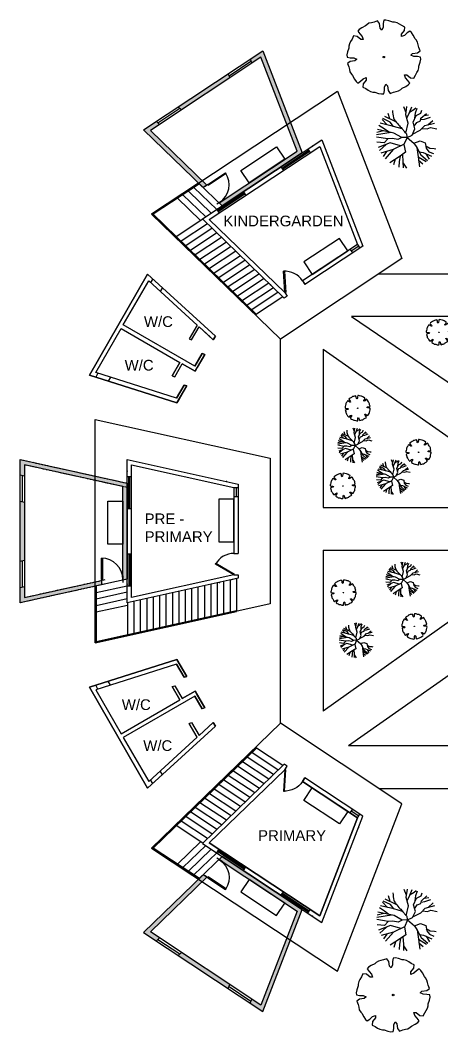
# Model space of a CAD drawing. Header units: millimetres. Extents: x -2023021 to 4454414, y -304659 to 993992.
# Drawn here: x 2041490 to 2061217, y 59814 to 107138 of the extents above; entities that cross this region are included whole.
import ezdxf

# ---------------------------------------------------------------- set-up
doc = ezdxf.new("R2010")
doc.units = ezdxf.units.MM
doc.header["$LTSCALE"] = 10
doc.header["$MEASUREMENT"] = 0
doc.linetypes.add('ACAD_ISO02W100', pattern=[15, 12, -3])
doc.layers.add('First Floor', color=7, linetype='Continuous')
doc.styles.get("Standard").update_dxf_attribs({"font": 'arial.ttf'})

# ---------------------------------------------------------------- blocks, each defined once
blk = doc.blocks.new('*U27')
at = {"transparency": 33554687}
for p, q in [((0, 0), (0, -6)), ((40, 0), (40, -6))]:
    blk.add_line(p, q, dxfattribs=at)
blk.add_lwpolyline([(0, 0), (0, 40), (1.75, 40), (1.75, 0)], close=True, dxfattribs=at)
blk.add_arc((0, 0), 40, 0, 90, dxfattribs=at)
blk = doc.blocks.new('*U18')
for p, q in [((0, 0), (0, -6)), ((40, 0), (40, -6))]:
    blk.add_line(p, q)
blk.add_lwpolyline([(0, 0), (20, 34.6), (21.5, 33.8), (1.5, -0.9)], close=True)
blk.add_arc((0, 0), 40, 0, 60)
blk = doc.blocks.new('mb-cay7')
for p, q in [((-302, 509), (-359, 480)), ((-281, 528), (-302, 509)), ((-244, 552), (-281, 528)), ((-206, 561), (-244, 552)), ((-161, 571), (-206, 561)), ((-109, 590), (-161, 571)), ((-75, 547), (-109, 590)), ((-67, 471), (-75, 547)), ((-19, 489), (-39, 443)), ((-16, 547), (-19, 489)), ((-7, 599), (-16, 547)), ((28, 601), (-7, 599)), ((76, 591), (28, 601)), ((138, 572), (76, 591)), ((166, 570), (138, 572)), ((209, 560), (166, 570)), ((242, 540), (209, 560)), ((281, 515), (242, 540)), ((331, 492), (281, 515)), ((325, 438), (331, 492)), ((-490, 348), (-513, 297)), ((-435, 342), (-490, 348)), ((-376, 294), (-435, 342)), ((-400, 452), (-424, 426)), ((-424, 426), (-393, 384)), ((-359, 480), (-400, 452)), ((-393, 384), (-354, 341)), ((-354, 341), (-336, 293)), ((-39, 443), (-67, 471)), ((276, 339), (277, 379)), ((324, 357), (276, 339)), ((277, 379), (325, 438)), ((367, 396), (324, 357)), ((410, 427), (367, 396)), ((436, 403), (410, 426)), ((463, 362), (436, 403)), ((493, 305), (463, 362)), ((-568, 183), (-569, 155)), ((-558, 225), (-568, 183)), ((-538, 259), (-558, 225)), ((-513, 297), (-538, 259)), ((-336, 293), (-376, 294)), ((512, 284), (493, 305)), ((535, 247), (512, 284)), ((545, 209), (535, 247)), ((554, 164), (545, 209)), ((573, 112), (554, 164)), ((-588, 93), (-598, 45)), ((-598, 45), (-596, 10)), ((-596, 10), (-545, 1)), ((-569, 155), (-588, 93)), ((-545, 1), (-486, -1)), ((426, 43), (455, 70)), ((472, 22), (426, 43)), ((455, 70), (531, 78)), ((531, 19), (472, 22)), ((531, 78), (573, 112)), ((583, 10), (531, 19)), ((584, -25), (582, 10)), ((-545, -58), (-587, -92)), ((-587, -92), (-568, -144)), ((-568, -144), (-558, -189)), ((-469, -50), (-545, -58)), ((-486, -1), (-440, -22)), ((-440, -22), (-469, -50)), ((554, -163), (555, -134)), ((555, -134), (574, -73)), ((574, -73), (584, -25)), ((-558, -189), (-549, -227)), ((-549, -227), (-526, -264)), ((-526, -264), (-507, -285)), ((-507, -285), (-477, -342)), ((-338, -337), (-290, -319)), ((-290, -319), (-291, -359)), ((340, -320), (322, -273)), ((322, -273), (362, -274)), ((380, -364), (340, -320)), ((362, -274), (421, -322)), ((421, -322), (476, -327)), ((476, -327), (499, -277)), ((499, -277), (524, -239)), ((524, -239), (544, -205)), ((544, -205), (554, -163)), ((-477, -342), (-450, -383)), ((-450, -383), (-424, -406)), ((-424, -406), (-381, -376)), ((-381, -376), (-338, -337)), ((-339, -418), (-345, -472)), ((-345, -472), (-294, -495)), ((-291, -359), (-339, -418)), ((2, -527), (5, -469)), ((5, -469), (26, -423)), ((26, -423), (53, -451)), ((53, -451), (61, -527)), ((288, -489), (345, -459)), ((345, -459), (386, -432)), ((410, -406), (380, -364)), ((386, -432), (410, -406)), ((-294, -495), (-256, -520)), ((-256, -520), (-222, -540)), ((-222, -540), (-180, -550)), ((-180, -550), (-152, -551)), ((-152, -551), (-90, -571)), ((-90, -571), (-42, -580)), ((-42, -580), (-7, -578)), ((-7, -579), (2, -527)), ((61, -527), (95, -570)), ((95, -570), (147, -550)), ((147, -550), (192, -541)), ((192, -541), (230, -531)), ((230, -531), (267, -508)), ((267, -508), (288, -489))]:
    blk.add_line(p, q)
blk.add_ellipse((-7, 10), major_axis=(-12.3, 0), ratio=0.999017)
blk = doc.blocks.new('mb-cay3')
for p, q in [((-456, 451), (-504, 599)), ((-31, 616), (-85, 772)), ((-39, 560), (-5, 777)), ((27, 338), (-39, 560)), ((-13, 473), (59, 618)), ((59, 618), (123, 768)), ((65, 634), (172, 698)), ((161, 366), (238, 540)), ((172, 698), (230, 744)), ((205, 466), (217, 614)), ((217, 614), (265, 733)), ((238, 540), (358, 604)), ((358, 604), (389, 679)), ((365, 469), (512, 598)), ((444, 539), (559, 556)), ((-610, 194), (-745, 282)), ((-363, 255), (-718, 340)), ((-529, 295), (-660, 435)), ((-448, 370), (-640, 462)), ((-297, 377), (-594, 516)), ((-363, 255), (-448, 370)), ((-33, 77), (27, 338)), ((206, 186), (161, 366)), ((187, 260), (256, 361)), ((256, 361), (349, 398)), ((347, 154), (470, 275)), ((349, 398), (365, 469)), ((357, 434), (461, 448)), ((461, 448), (612, 502)), ((470, 275), (721, 344)), ((548, 297), (680, 413)), ((-426, 94), (-808, 31)), ((-623, 138), (-801, 89)), ((-355, 78), (-783, 174)), ((-496, 110), (-610, 194)), ((-130, 186), (-363, 255)), ((-143, -40), (-355, 78)), ((2, -36), (133, 27)), ((133, 27), (206, 186)), ((142, 47), (347, 154)), ((396, 203), (525, 189)), ((525, 189), (618, 226)), ((618, 226), (784, 188)), ((-514, -76), (-810, -27)), ((-610, -183), (-801, -161)), ((-451, -182), (-765, -306)), ((-552, -222), (-734, -380)), ((-511, -73), (-610, -183)), ((-387, -63), (-511, -73)), ((-173, -262), (-451, -182)), ((-245, -95), (-387, -63)), ((-79, -216), (-367, -355)), ((-143, -40), (-245, -95)), ((2, -36), (-143, -40)), ((2, -36), (-84, -227)), ((-84, -227), (-44, -427)), ((2, -36), (180, -191)), ((180, -191), (342, -131)), ((180, -191), (255, -303)), ((342, -131), (479, -183)), ((479, -183), (506, -322)), ((493, -257), (596, -322)), ((-367, -355), (-697, -450)), ((-550, -408), (-637, -538)), ((-367, -355), (-585, -598)), ((-188, -528), (-460, -705)), ((-188, -528), (-211, -677)), ((-44, -427), (-188, -528)), ((-126, -485), (-111, -678)), ((253, -300), (289, -547)), ((255, -303), (360, -497)), ((318, -419), (422, -436)), ((360, -497), (537, -649)), ((422, -436), (645, -534)), ((491, -467), (578, -611)), ((506, -322), (576, -413)), ((576, -413), (696, -460)), ((596, -322), (716, -333)), ((716, -333), (757, -339)), ((-318, -612), (-361, -764)), ((-211, -677), (-217, -819)), ((-111, -678), (-109, -842)), ((-110, -716), (-17, -849)), ((289, -547), (498, -675)), ((289, -547), (328, -810)), ((302, -637), (416, -737))]:
    blk.add_line(p, q)
for centre, radius, start, end in [((455, 700), 842, 181.5686, 195.0038), ((-141, 541), 225, 195.0038, 221.1659), ((62234, 55080), 83082, 221.1659, 221.28126), ((29144, 26029), 39048, 221.2813, 221.4495), ((15672, 14131), 21075, 221.4495, 221.7043), ((-7857, -6835), 10440, 41.3423, 41.7043), ((-61, 24), 56.4, 12.2823, 41.3423), ((-371, -43), 373, 1.0907, 12.2823)]:
    blk.add_arc(centre, radius, start, end)

msp = doc.modelspace()

# ---------------------------------------------------------------- hatches: boundary and pattern name
at = {"layer": 'First Floor', "ltscale": 10, "transparency": 33554687}
h = msp.add_hatch(color=256, dxfattribs=at)
h.dxf.hatch_style = 1
h.paths.add_polyline_path([(2052957, 105406, -0.31031), (2052825, 105214), (2053579, 103256, -0.404136), (2053838, 103135), (2052956, 105431, -0.030901)])
h.paths.add_polyline_path([(2053838, 103135, -0.092069), (2053852, 103061, -0.300872), (2053726, 102872), (2054443, 101009), (2050793, 98595), (2050940, 98452), (2054687, 100931)])
h.paths.add_polyline_path([(2049431, 100191, -0.62376), (2049099, 100354, -0.158191), (2049138, 100475), (2047737, 101831, -0.396129), (2047455, 101835), (2050057, 99307), (2050228, 99420)], flags=17)
h.paths.add_polyline_path([(2051300, 104445), (2051226, 104637), (2048884, 103087), (2049031, 102945)])
h.paths.add_polyline_path([(2047859, 102409), (2047261, 102013), (2050057, 99307), (2050228, 99420), (2049431, 100191, -0.62376), (2049099, 100354, -0.158191), (2049138, 100475), (2047737, 101831, -0.651705), (2047392, 101983, -0.721289), (2047763, 102106), (2048006, 102267)])
h.paths.add_polyline_path([(2052546, 105406, -0.188485), (2052600, 105546), (2052251, 105315), (2052324, 105123), (2052580, 105292, -0.147158)])
h.paths.add_polyline_path([(2052849, 105710), (2052682, 105600, -0.338527), (2052920, 105524)])
h = msp.add_hatch(color=256, dxfattribs=at)
h.dxf.hatch_style = 1
h.paths.add_polyline_path([(2052849, 105710), (2052251, 105315), (2052324, 105123), (2052751, 105406), (2053965, 102252), (2054136, 102365)])
h = msp.add_hatch(color=256, dxfattribs=at)
h.dxf.hatch_style = 1
h.paths.add_polyline_path([(2047579, 101984), (2048006, 102267), (2047859, 102409), (2047261, 102013), (2049836, 99521), (2050007, 99634)])
h.paths.add_polyline_path([(2044990, 80657), (2044990, 80861), (2041690, 80133), (2041690, 80645), (2041490, 80601), (2041490, 79884)])
h = msp.add_hatch(color=256, dxfattribs=at)
h.dxf.hatch_style = 1
h.paths.add_polyline_path([(2047737, 101831, -0.651705), (2047392, 101983, -0.721289), (2047763, 102106), (2048006, 102267), (2047859, 102409), (2047261, 102013), (2050057, 99307), (2050228, 99420), (2049431, 100191, -0.62376), (2049099, 100354, -0.158191), (2049138, 100475)])
h = msp.add_hatch(color=256, dxfattribs=at)
h.dxf.hatch_style = 1
h.paths.add_polyline_path([(2041803, 86507, -0.31031), (2041891, 86291), (2043939, 85839, -0.404136), (2044183, 85989), (2041781, 86520, -0.030901)])
h.paths.add_polyline_path([(2044183, 85989, -0.092069), (2044252, 85959, -0.300872), (2044341, 85750), (2046290, 85320), (2046290, 80943), (2046490, 80988), (2046490, 85481)])
h.paths.add_polyline_path([(2044207, 80689, -0.62376), (2043888, 80501, -0.158191), (2043809, 80601), (2041905, 80181, -0.396129), (2041746, 79948), (2045290, 80723), (2045290, 80928)], flags=17)
h.paths.add_polyline_path([(2041690, 84594), (2041490, 84638), (2041490, 81830), (2041690, 81874)])
h.paths.add_polyline_path([(2041490, 80601), (2041490, 79884), (2045290, 80723), (2045290, 80928), (2044207, 80689, -0.62376), (2043888, 80501, -0.158191), (2043809, 80601), (2041905, 80181, -0.651705), (2041588, 79977, -0.721289), (2041690, 80354), (2041690, 80645)])
h.paths.add_polyline_path([(2041576, 86163, -0.188485), (2041490, 86286), (2041490, 85867), (2041690, 85823), (2041690, 86129, -0.147158)])
h.paths.add_polyline_path([(2041490, 86584), (2041490, 86384, -0.338527), (2041685, 86541)])
h = msp.add_hatch(color=256, dxfattribs=at)
h.dxf.hatch_style = 1
h.paths.add_polyline_path([(2044135, 86000), (2044130, 86002, 0.473317), (2043949, 85854, 0.029346), (2043950, 85836), (2044228, 85775, 0.138817), (2044251, 85854, 0.346414)])
h.paths.add_polyline_path([(2044135, 86000, -0.346414), (2044251, 85854, -0.138817), (2044228, 85775), (2044990, 85607), (2044990, 85812)])
h.paths.add_polyline_path([(2041792, 86396, 1), (2041491, 86396, 0.512575), (2041690, 86253), (2041690, 86335), (2041770, 86317, 0.138024)])
h.paths.add_polyline_path([(2041674, 86543, -0.351938), (2041792, 86396, -0.138024), (2041770, 86317), (2043950, 85836, -0.029346), (2043949, 85854, -0.473317), (2044130, 86002)])
h.paths.add_polyline_path([(2041690, 86253, -0.512575), (2041491, 86396), (2041491, 85867), (2041690, 85823)])
h = msp.add_hatch(color=256, dxfattribs=at)
h.dxf.hatch_style = 1
h.paths.add_polyline_path([(2041905, 80181, -0.651705), (2041588, 79977, -0.721289), (2041690, 80354), (2041690, 80645), (2041490, 80601), (2041490, 79884), (2045290, 80723), (2045290, 80928), (2044207, 80689, -0.62376), (2043888, 80501, -0.158191), (2043809, 80601)])
h = msp.add_hatch(color=256, dxfattribs=at)
h.dxf.hatch_style = 1
h.paths.add_polyline_path([(2052957, 61062, 0.31031), (2052825, 61255), (2053579, 63213, 0.404136), (2053838, 63333), (2052956, 61037, 0.030901)])
h.paths.add_polyline_path([(2053838, 63333, 0.092069), (2053852, 63407, 0.300872), (2053726, 63597), (2054443, 65459), (2050793, 67874), (2050940, 68016), (2054687, 65537)])
h.paths.add_polyline_path([(2049431, 66277, 0.62376), (2049099, 66115, 0.158191), (2049138, 65994), (2047737, 64638, 0.396129), (2047455, 64633), (2050057, 67161), (2050228, 67048)], flags=17)
h.paths.add_polyline_path([(2051300, 62023), (2051226, 61832), (2048884, 63381), (2049031, 63524)])
h.paths.add_polyline_path([(2047859, 64059), (2047261, 64455), (2050057, 67161), (2050228, 67048), (2049431, 66277, 0.62376), (2049099, 66115, 0.158191), (2049138, 65994), (2047737, 64638, 0.651705), (2047392, 64486, 0.721289), (2047763, 64362), (2048006, 64202)])
h.paths.add_polyline_path([(2052546, 61062, 0.188485), (2052600, 60923), (2052251, 61154), (2052324, 61345), (2052580, 61176, 0.147158)])
h.paths.add_polyline_path([(2052849, 60758), (2052682, 60868, 0.338527), (2052920, 60945)])
h = msp.add_hatch(color=256, dxfattribs=at)
h.dxf.hatch_style = 1
h.paths.add_polyline_path([(2047737, 64638, 0.651705), (2047392, 64486, 0.721289), (2047763, 64362), (2048006, 64202), (2047859, 64059), (2047261, 64455), (2050057, 67161), (2050228, 67048), (2049431, 66277, 0.62376), (2049099, 66115, 0.158191), (2049138, 65994)])
h = msp.add_hatch(color=256, dxfattribs=at)
h.dxf.hatch_style = 1
h.paths.add_polyline_path([(2050228, 67048), (2050057, 67161), (2047397, 64586, -0.514978), (2047638, 64542)])
h.paths.add_polyline_path([(2047351, 64478, 0.877505), (2047647, 64439), (2047579, 64484), (2047638, 64542, 0.80201)])
h.paths.add_polyline_path([(2047647, 64439, -0.512575), (2047419, 64352), (2047860, 64060), (2048006, 64202)])
h = msp.add_hatch(color=256, dxfattribs=at)
h.dxf.hatch_style = 1
h.paths.add_polyline_path([(2054136, 64103), (2053965, 64216), (2052751, 61062), (2052324, 61345), (2052251, 61154), (2052849, 60758)])

# ---------------------------------------------------------------- linework, layer by layer
for p, q in [((2051263, 104541), (2052288, 105219)), ((2052251, 105315), (2052324, 105123)), ((2051226, 104637), (2051300, 104445)), ((2047932, 102338), (2048957, 103016)), ((2048884, 103087), (2049031, 102945)), ((2047859, 102409), (2048006, 102267)), ((2053734, 100211), (2054985, 101038)), ((2053761, 100169), (2055012, 100996)), ((2054943, 101101), (2055054, 100934)), ((2053692, 100273), (2053803, 100106)), ((2051976, 99048), (2050725, 98220)), ((2052003, 99006), (2050752, 98178)), ((2051935, 99110), (2052045, 98943)), ((2057330, 96565), (2056979, 96332)), ((2057275, 96648), (2057385, 96481)), ((2056924, 96416), (2057034, 96249)), ((2058274, 95271), (2080678, 95271)), ((2047691, 95044), (2047589, 94867)), ((2054703, 94947), (2054814, 94780)), ((2048145, 94629), (2048042, 94452)), ((2053869, 94395), (2053980, 94228)), ((2056989, 93271), (2068584, 85404)), ((2068584, 93271), (2056989, 93271)), ((2053668, 74270), (2053668, 92224)), ((2049668, 90949), (2050010, 91540)), ((2050010, 91540), (2050132, 91501)), ((2055668, 91755), (2066198, 84348)), ((2055668, 91755), (2055668, 84348)), ((2048602, 90501), (2048962, 91125)), ((2045123, 90621), (2045021, 90444)), ((2045709, 90436), (2045607, 90259)), ((2048807, 89456), (2049162, 90071)), ((2049162, 90071), (2049284, 90032)), ((2041490, 85867), (2041690, 85823)), ((2041590, 84616), (2041590, 85845)), ((2046490, 85788), (2046690, 85788)), ((2046565, 84288), (2046565, 85788)), ((2046615, 84288), (2046615, 85788)), ((2051490, 85276), (2051690, 85276)), ((2051590, 85276), (2051590, 84855)), ((2051490, 84855), (2051690, 84855)), ((2041490, 84638), (2041690, 84594)), ((2046490, 84288), (2046690, 84288)), ((2055668, 84348), (2066198, 84348)), ((2066248, 82348), (2055668, 74807)), ((2055668, 82348), (2055668, 74807)), ((2055668, 82348), (2066248, 82348)), ((2041490, 81830), (2041690, 81874)), ((2046490, 82180), (2046690, 82180)), ((2046565, 82180), (2046565, 80680)), ((2046615, 82180), (2046615, 80680)), ((2051490, 82192), (2051690, 82192)), ((2041590, 80623), (2041590, 81852)), ((2068584, 81447), (2056856, 73198)), ((2051490, 81192), (2051690, 81192)), ((2041490, 80601), (2041690, 80645)), ((2048807, 77012), (2049162, 76397)), ((2045709, 76032), (2045607, 76210)), ((2049162, 76397), (2049284, 76436)), ((2045123, 75847), (2045021, 76024)), ((2048602, 75967), (2048962, 75343)), ((2049668, 75520), (2050010, 74929)), ((2068584, 73198), (2056856, 73198)), ((2048145, 71839), (2048042, 72016)), ((2053869, 72073), (2053980, 72240)), ((2047691, 71424), (2047589, 71602)), ((2054703, 71522), (2054814, 71688)), ((2058274, 71198), (2080793, 71198)), ((2056924, 70053), (2057034, 70220)), ((2056924, 70053), (2057034, 70220)), ((2057330, 69904), (2056979, 70136)), ((2057275, 69820), (2057385, 69987)), ((2057275, 69820), (2057385, 69987)), ((2050683, 68186), (2050794, 68352)), ((2051976, 67421), (2050725, 68248)), ((2052003, 67462), (2050752, 68290)), ((2051935, 67358), (2052045, 67525)), ((2051935, 67358), (2052045, 67525)), ((2053692, 66195), (2053803, 66362)), ((2053692, 66195), (2053803, 66362)), ((2053734, 66258), (2054985, 65430)), ((2053761, 66299), (2055012, 65472)), ((2054943, 65368), (2055054, 65534)), ((2054943, 65368), (2055054, 65534)), ((2047859, 64059), (2048006, 64202)), ((2047932, 64131), (2048957, 63453)), ((2048884, 63381), (2049031, 63524)), ((2051226, 61832), (2051300, 62023)), ((2051263, 61927), (2052288, 61249)), ((2052251, 61154), (2052324, 61345))]:
    msp.add_line(p, q, dxfattribs=at)
at = {"layer": 'First Floor', "ltscale": 100, "transparency": 33554687}
for p, q in [((2050171, 97944), (2049104, 98976)), ((2050427, 98113), (2049360, 99146)), ((2049929, 97761), (2048848, 98807)), ((2050033, 97830), (2048795, 97011)), ((2050254, 97616), (2049016, 96797)), ((2050475, 97403), (2049236, 96583)), ((2050695, 97189), (2049457, 96370)), ((2050916, 96975), (2049678, 96156)), ((2051137, 96762), (2049899, 95942)), ((2051358, 96548), (2050119, 95729)), ((2051578, 96334), (2050340, 95515)), ((2051799, 96121), (2050561, 95301)), ((2052020, 95907), (2050781, 95088)), ((2052241, 95693), (2051002, 94874)), ((2052461, 95479), (2051223, 94660)), ((2052682, 95266), (2051444, 94447)), ((2052903, 95052), (2051664, 94233)), ((2053124, 94838), (2051885, 94019)), ((2053344, 94625), (2052106, 93805)), ((2053565, 94411), (2052327, 93592)), ((2053786, 94197), (2052505, 93350)), ((2053846, 94140), (2053565, 94411)), ((2051690, 81032), (2051308, 80948)), ((2051308, 80948), (2051308, 79463)), ((2051608, 81014), (2051608, 79478)), ((2049208, 80484), (2049208, 78999)), ((2049508, 80550), (2049508, 79065)), ((2049808, 80617), (2049808, 79132)), ((2050108, 80683), (2050108, 79198)), ((2050408, 80749), (2050408, 79264)), ((2050708, 80815), (2050708, 79330)), ((2051008, 80881), (2051008, 79396)), ((2046490, 80373), (2045040, 80053)), ((2046490, 80066), (2045040, 79746)), ((2047108, 80021), (2047108, 78536)), ((2047408, 80087), (2047408, 78602)), ((2047708, 80153), (2047708, 78668)), ((2048008, 80219), (2048008, 78734)), ((2048308, 80286), (2048308, 78801)), ((2048608, 80352), (2048608, 78867)), ((2048908, 80418), (2048908, 78933)), ((2046508, 79763), (2045040, 79439)), ((2046508, 79888), (2046508, 78403)), ((2046808, 79954), (2046808, 78470)), ((2053786, 72271), (2052505, 73118)), ((2053124, 71630), (2051885, 72449)), ((2053344, 71844), (2052106, 72663)), ((2053565, 72057), (2052327, 72876)), ((2052682, 71203), (2051444, 72022)), ((2052903, 71416), (2051664, 72235)), ((2053846, 72329), (2053565, 72057)), ((2052241, 70775), (2051002, 71594)), ((2052461, 70989), (2051223, 71808)), ((2051799, 70348), (2050561, 71167)), ((2052020, 70561), (2050781, 71381)), ((2051137, 69707), (2049899, 70526)), ((2051358, 69920), (2050119, 70740)), ((2051578, 70134), (2050340, 70953)), ((2050695, 69279), (2049457, 70099)), ((2050916, 69493), (2049678, 70312)), ((2050254, 68852), (2049016, 69671)), ((2050475, 69066), (2049236, 69885)), ((2050033, 68638), (2048795, 69458)), ((2049929, 68708), (2048848, 67661)), ((2050171, 68525), (2049104, 67492)), ((2050427, 68355), (2049360, 67322))]:
    msp.add_line(p, q, dxfattribs=at)
at = {"layer": 'First Floor', "linetype": 'ACAD_ISO02W100', "transparency": 33554687}
for p, q in [((2041490, 79884), (2041490, 86584)), ((2041490, 86584), (2046490, 85481)), ((2046490, 85276), (2041690, 86335)), ((2041690, 86335), (2041690, 80133)), ((2046490, 85481), (2046490, 85276)), ((2041690, 80133), (2045490, 80972)), ((2045490, 80767), (2041490, 79884))]:
    msp.add_line(p, q, dxfattribs=at)
at = {"layer": 'First Floor', "transparency": 33554687}
for points in [[(2050963, 98708), (2050793, 98595), (2054443, 101009), (2052751, 105406), (2047579, 101984), (2050228, 99420), (2050057, 99307), (2047261, 102013), (2052849, 105710), (2054687, 100931), (2050940, 98452)], [(2050940, 98452), (2050793, 98595)], [(2046290, 81148), (2046290, 80943), (2046290, 85320), (2041690, 86335), (2041690, 80133), (2045290, 80928), (2045290, 80723), (2041490, 79884), (2041490, 86584), (2046490, 85481), (2046490, 80988)], [(2046490, 80988), (2046290, 80943)], [(2050963, 67761), (2050793, 67874), (2054443, 65459), (2052751, 61062), (2047579, 64484), (2050228, 67048), (2050057, 67161), (2047261, 64455), (2052849, 60758), (2054687, 65537), (2050940, 68016)], [(2050940, 68016), (2050793, 67874)]]:
    msp.add_lwpolyline(points, dxfattribs=at)
at = {"layer": 'First Floor', "ltscale": 100, "transparency": 33554687}
for points in [[(2059352, 95984), (2053668, 92224), (2047635, 98064), (2056337, 103821)], [(2053190, 86642), (2053190, 79827), (2044990, 78017), (2044990, 88451)], [(2059352, 70485), (2053668, 74245), (2047635, 68404), (2056337, 62647)]]:
    msp.add_lwpolyline(points, close=True, dxfattribs=at)
for points in [[(2053980, 94228), (2053846, 94140), (2050019, 97843), (2050940, 98452), (2054687, 100931), (2055607, 101540), (2057519, 96570)], [(2053869, 94395), (2050337, 97814), (2055510, 101236), (2057275, 96648), (2054703, 94947)], [(2057519, 96570), (2054814, 94780)], [(2049284, 90032), (2048929, 89417), (2048826, 89240), (2044726, 90537), (2047453, 95262), (2050627, 92359), (2050525, 92182)], [(2049668, 90949), (2046313, 92886), (2047502, 94946), (2049763, 92879), (2049388, 92231)], [(2049857, 92792), (2050374, 92320)], [(2048807, 89456), (2045023, 90653), (2046213, 92713), (2048962, 91125)], [(2050132, 91501), (2049777, 90886), (2049677, 90713), (2049070, 91063)], [(2051690, 81192), (2051690, 81032), (2046490, 79884), (2046490, 80988), (2046490, 85481), (2046490, 86584), (2051690, 85437)], [(2051490, 81192), (2046690, 80133), (2046690, 86335), (2051490, 85276), (2051490, 82192)], [(2051690, 85437), (2051690, 82192)], [(2049284, 76436), (2048929, 77051), (2048826, 77228), (2044726, 75931), (2047453, 71207), (2050627, 74109), (2050525, 74287)], [(2048807, 77012), (2045023, 75815), (2046213, 73755), (2048962, 75343)], [(2050132, 74967), (2049777, 75582), (2049677, 75755), (2049070, 75405)], [(2049668, 75520), (2046313, 73582), (2047502, 71522), (2049763, 73590), (2049388, 74238)], [(2053980, 72240), (2053846, 72329), (2050019, 68625), (2050940, 68016), (2054687, 65537), (2055607, 64928), (2057519, 69898)], [(2053869, 72073), (2050337, 68654), (2055510, 65233), (2057275, 69820), (2054703, 71522)], [(2057519, 69898), (2054814, 71688)]]:
    msp.add_lwpolyline(points, dxfattribs=at)
at = {"layer": 'First Floor', "ltscale": 10, "transparency": 33554687}
for points in [[(2051815, 100110), (2053483, 101214), (2053869, 100630), (2052201, 99526)], [(2055155, 95246), (2056823, 96349), (2056437, 96933), (2054769, 95829)], [(2051490, 82734), (2051490, 84734), (2050790, 84734), (2050790, 82734)], [(2045590, 82632), (2045590, 84632), (2046290, 84632), (2046290, 82632)], [(2055155, 71223), (2056823, 70119), (2056437, 69535), (2054769, 70639)], [(2051815, 66358), (2053483, 65255), (2053869, 65838), (2052201, 66942)]]:
    msp.add_lwpolyline(points, close=True, dxfattribs=at)
for points in [[(2050940, 98452), (2049836, 99521), (2047635, 98064), (2052505, 93350)], [(2049873, 99485), (2047714, 98057), (2052547, 93378)], [(2049617, 99315), (2050683, 98283), (2050794, 98116)], [(2050010, 91540), (2049668, 90949), (2046313, 92886), (2047502, 94946), (2049763, 92879), (2049388, 92231), (2049510, 92192), (2049857, 92792), (2050525, 92182), (2050627, 92359), (2047453, 95262), (2044726, 90537), (2048826, 89240), (2049284, 90032), (2049162, 90071), (2048807, 89456), (2045023, 90653), (2046213, 92713), (2048962, 91125), (2048602, 90501), (2048724, 90462), (2049070, 91063), (2049677, 90713), (2050132, 91501), (2050010, 91540)], [(2049388, 92231), (2049510, 92192), (2049857, 92792), (2050525, 92182)], [(2048602, 90501), (2048724, 90462), (2049070, 91063)], [(2046490, 80988), (2044990, 80657), (2044990, 78017), (2051608, 79478)], [(2045040, 80360), (2046490, 80680), (2046690, 80680)], [(2045040, 80668), (2045040, 78079), (2051608, 79529)], [(2050010, 74929), (2049668, 75520), (2046313, 73582), (2047502, 71522), (2049763, 73590), (2049388, 74238), (2049510, 74276), (2049857, 73676), (2050525, 74287), (2050627, 74109), (2047453, 71207), (2044726, 75931), (2048826, 77228), (2049284, 76436), (2049162, 76397), (2048807, 77012), (2045023, 75815), (2046213, 73755), (2048962, 75343), (2048602, 75967), (2048724, 76006), (2049070, 75405), (2049677, 75755), (2050132, 74967), (2050010, 74929)], [(2048602, 75967), (2048724, 76006), (2049070, 75405)], [(2049388, 74238), (2049510, 74276), (2049857, 73676), (2050525, 74287)], [(2050940, 68016), (2049836, 66948), (2047635, 68404), (2052505, 73118)], [(2049873, 66983), (2047714, 68411), (2052547, 73090)], [(2053846, 72329), (2050019, 68625), (2055607, 64928), (2057519, 69898), (2054814, 71688), (2054705, 71524), (2057275, 69820), (2055510, 65233), (2050337, 68654), (2053870, 72075), (2053980, 72240)], [(2049617, 67153), (2050683, 68186), (2050794, 68352)]]:
    msp.add_lwpolyline(points, dxfattribs=at)
at = {"layer": 'First Floor', "transparency": 33554687}
for p in [(2055160, 101244), (2050742, 98321), (2057317, 97096), (2053204, 94761), (2046490, 86048), (2051140, 85558), (2046490, 80750), (2050818, 80839), (2053204, 71708), (2057317, 69373), (2050742, 68147), (2055160, 65224)]:
    msp.add_point(p, dxfattribs=at)

# ---------------------------------------------------------------- block references
for name, p, xscale, yscale, zscale in [('mb-cay7', (2058524, 105383), 2.922164263595346, 2.922164263595346, 2.922164263595346), ('mb-cay3', (2059598, 101720), 1.771442999319247, 1.771442999319247, 1.771442999319247), ('*U27', (2045290, 80975), 25, 25, 25), ('mb-cay3', (2059615, 65108), 1.771442999319247, 1.771442999319247, 1.771442999319247), ('mb-cay7', (2058962, 61510), 2.922164263595346, 2.922164263595346, 2.922164263595346)]:
    msp.add_blockref(name, p, dxfattribs=dict(at, xscale=xscale, yscale=yscale, zscale=zscale))
for name, p, xscale, yscale, zscale, rotation in [('*U27', (2050267, 99446), 25, 25, 25, 303.4857454039913), ('*U18', (2053870, 94393), 25, 25, 25, 33.48574540399131), ('*U18', (2051492, 81192), 25.00000000000001, 25.00000000000001, 25.00000000000001, 90.00000000000001), ('*U18', (2053870, 72075), -25, 25, 25, 146.5142545960086), ('*U27', (2050267, 67022), -25, 25, 25, 236.5142545960087)]:
    msp.add_blockref(name, p, dxfattribs=dict(at, xscale=xscale, yscale=yscale, zscale=zscale, rotation=rotation))
for name, p in [('mb-cay7', (2061090, 92529)), ('mb-cay7', (2057288, 88976)), ('mb-cay3', (2057157, 87279)), ('mb-cay7', (2060138, 86918)), ('mb-cay3', (2058956, 85801)), ('mb-cay7', (2056597, 85339)), ('mb-cay3', (2059404, 81010)), ('mb-cay7', (2056623, 80348)), ('mb-cay7', (2059943, 78769)), ('mb-cay3', (2057232, 78164))]:
    msp.add_blockref(name, p, dxfattribs=at)

# ---------------------------------------------------------------- texts
at = {"layer": 'First Floor', "ltscale": 10, "transparency": 33554687, "char_height": 500, "attachment_point": 1}
for s, width, insert in [('KINDERGARDEN', 4382.55, (2050993, 97996)), ('W/C', 1805.68, (2047279, 93287)), ('W/C', 1805.68, (2046376, 91248)), ('PRE - PRIMARY', 4617.71, (2047312, 84062)), ('W/C', 1805.68, (2046243, 75367)), ('W/C', 1805.68, (2047248, 73451)), ('PRIMARY', 4831.2, (2052620, 69246))]:
    msp.add_mtext_dynamic_manual_height_columns(s, width=width, gutter_width=1, heights=[0], dxfattribs=dict(at, insert=insert))

doc.saveas('drawing.dxf')
